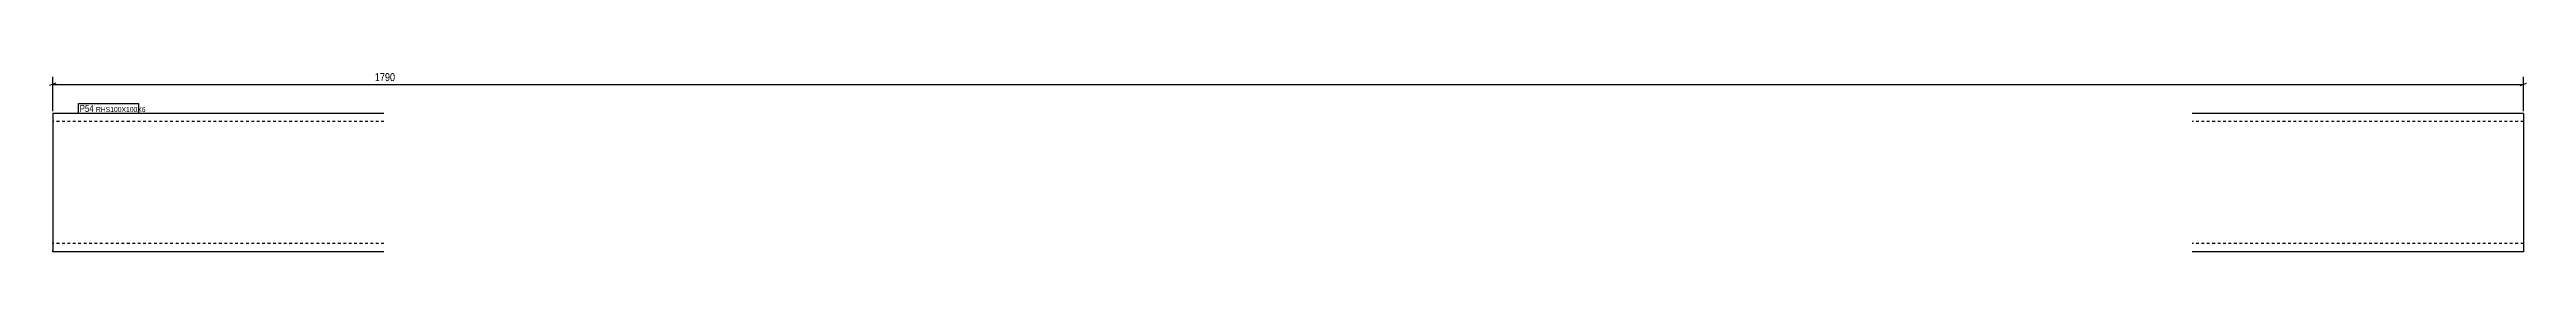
# Model space of a CAD drawing. Header units: millimetres. Extents: x 4 to 1799, y 4 to 135.
import ezdxf

# ---------------------------------------------------------------- set-up
doc = ezdxf.new("R2010")
doc.units = ezdxf.units.MM
doc.linetypes.add('DXK_LINE_DOT2', pattern=[3.9198, 1.9599, -1.9599])
for name, color, linetype in [('MÅLSÆTNING', 7, 'Continuous'), ('STÅL', 7, 'Continuous'), ('TEKST', 7, 'Continuous')]:
    doc.layers.add(name, color=color, linetype=linetype)
doc.styles.add('Arial Narrow', font='ARIALN.TTF', dxfattribs={"height": 0.2})

msp = doc.modelspace()

# ---------------------------------------------------------------- linework, layer by layer
at = {"layer": 'MÅLSÆTNING', "color": 7, "linetype": 'Continuous'}
for p, q in [((9, 126.3), (4.5, 124.5)), ((6.8, 106), (6.8, 130.8)), ((1794.5, 124.5), (1799, 126.3)), ((1796.8, 106), (1796.8, 130.8)), ((6.8, 125.4), (1796.8, 125.4))]:
    msp.add_line(p, q, dxfattribs=at)
at = {"layer": 'STÅL', "color": 2, "linetype": 'Continuous'}
for p, q in [((246.8, 104.5), (6.8, 104.5)), ((6.8, 104.5), (6.8, 5.4)), ((1796.8, 104.5), (1556.8, 104.5)), ((1796.8, 104.5), (1796.8, 4.5)), ((6.8, 4.5), (6.8, 5.4)), ((246.8, 4.5), (6.8, 4.5)), ((1796.8, 4.5), (1556.8, 4.5))]:
    msp.add_line(p, q, dxfattribs=at)
at = {"layer": 'STÅL', "color": 7, "linetype": 'DXK_LINE_DOT2'}
for p, q in [((246.8, 98.5), (6.8, 98.5)), ((1796.8, 98.5), (1556.8, 98.5)), ((6.8, 10.5), (6.8, 11)), ((246.8, 10.5), (6.8, 10.5)), ((1796.8, 10.5), (1556.8, 10.5)), ((1796.8, 10.5), (1796.8, 11))]:
    msp.add_line(p, q, dxfattribs=at)

# ---------------------------------------------------------------- next in the draw order: wipeouts: each hides what was drawn before it
at = {"color": 0}
for points, layer in [([(1564.5, 126.6), (1564.5, 135), (239, 135), (239, 126.6)], 'MÅLSÆTNING'), ([(36.5, 105.5), (36.5, 110.8), (26.3, 110.8), (26.3, 105.5)], 'TEKST')]:
    msp.add_wipeout(points, dxfattribs=at).dxf.layer = layer

# ---------------------------------------------------------------- next in the draw order: texts
at = {"layer": 'MÅLSÆTNING', "color": 3, "style": 'Arial Narrow'}
msp.add_text('1790', height=5.73, dxfattribs=at).set_placement((240.2, 127.8))

# ---------------------------------------------------------------- next in the draw order: wipeouts: each hides what was drawn before it
at = {"color": 0}
msp.add_wipeout([(36.5, 105.5), (36.5, 110.8), (26.3, 110.8), (26.3, 105.5)], dxfattribs=at).dxf.layer = 'TEKST'

# ---------------------------------------------------------------- next in the draw order: linework, layer by layer
at = {"layer": 'TEKST', "color": 7, "linetype": 'Continuous'}
msp.add_line((25.4, 104.6), (25.4, 111.7), dxfattribs=at)

# ---------------------------------------------------------------- next in the draw order: wipeouts: each hides what was drawn before it
at = {"color": 0}
msp.add_wipeout([(68.2, 105.5), (68.2, 109.3), (38.1, 109.3), (38.1, 105.5)], dxfattribs=at).dxf.layer = 'TEKST'

# ---------------------------------------------------------------- next in the draw order: wipeouts: each hides what was drawn before it
msp.add_wipeout([(68.2, 105.5), (68.2, 109.3), (38.1, 109.3), (38.1, 105.5)], dxfattribs=at).dxf.layer = 'TEKST'

# ---------------------------------------------------------------- next in the draw order: linework, layer by layer
at = {"layer": 'TEKST', "color": 7, "linetype": 'Continuous'}
for p, q in [((25.4, 111.7), (69.1, 111.7)), ((69.1, 104.6), (69.1, 111.7)), ((25.4, 104.6), (69.1, 104.6))]:
    msp.add_line(p, q, dxfattribs=at)

# ---------------------------------------------------------------- next in the draw order: texts
at = {"layer": 'TEKST', "color": 3, "style": 'Arial Narrow'}
for s, height, p in [('P54', 5.01, (26.3, 105.5)), ('RHS100X100X6', 3.579, (38.1, 105.5))]:
    msp.add_text(s, height=height, dxfattribs=at).set_placement(p)

doc.saveas('drawing.dxf')
